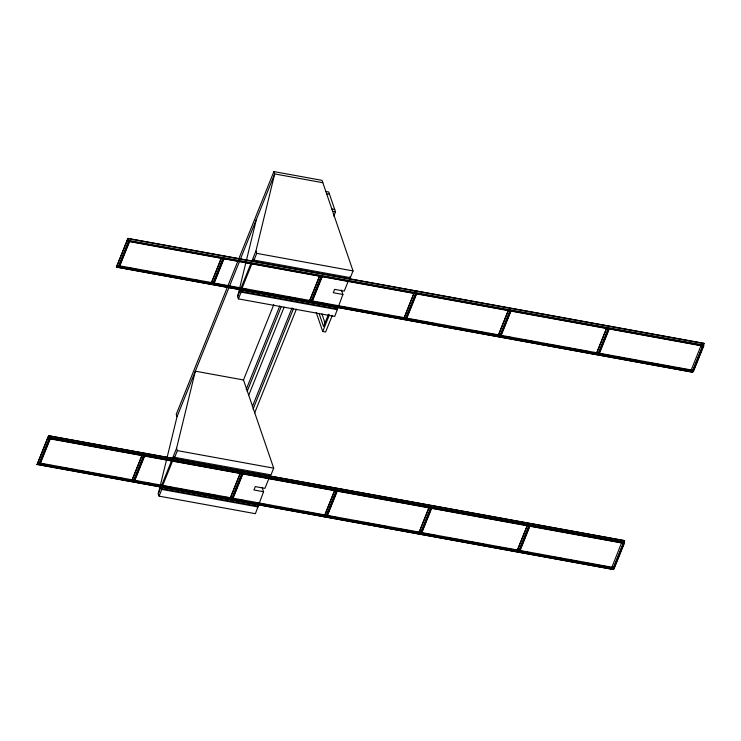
<?xml version="1.0" encoding="UTF-8"?>
<svg xmlns="http://www.w3.org/2000/svg" width="741" height="741" viewBox="0 0 741 741"><rect width="100%" height="100%" fill="white"/><g stroke="black" fill="none" stroke-linecap="round" stroke-linejoin="round"><path stroke-width="1.11" d="M262.073 487.365L263.564 491.737L255.386 513.689L159.074 496.146L158.268 493.802L166.429 460.281M166.966 458.049L177.025 416.701L239.399 261.629M172.32 458.874L176.58 448.286L195.337 371.185L243.493 379.957L273.698 468.164L270.984 474.907L174.672 457.364L174.367 456.493L173.505 458.623M341.406 290.111L342.907 294.473L334.728 316.426L238.407 298.882L237.611 296.548L239.241 289.842M239.788 287.61L245.762 263.027M246.308 260.795L256.367 219.447M251.662 261.61L255.923 251.023L274.679 173.922L273.874 171.588L322.039 180.359L353.031 270.91L350.326 277.653L254.006 260.11L253.709 259.23L252.848 261.369M37.05 464.32L613.085 569.412L37.106 464.496L48.582 435.662L624.552 540.578L624.376 543.172L614.002 568.968L38.023 464.061L37.689 463.06L39.958 463.477M688.445 369.889L693.002 370.722L692.418 372.149L116.393 267.066L127.915 238.398L703.894 343.315L703.709 345.917L693.335 371.713L117.365 266.797L117.022 265.806L123.849 267.047M37.106 464.496L37.689 463.06M47.961 437.523L37.791 462.81L39.421 463.106L39.764 464.098L49.934 438.811L49.601 437.82L39.421 463.106M48.304 438.515L47.896 437.347L623.876 542.264L624.274 543.431L48.304 438.515L48.582 435.662M116.448 267.242L117.022 265.806M127.295 240.26L117.124 265.556L118.764 265.852L119.106 266.843L129.277 241.557M127.915 238.398L127.637 241.251L703.607 346.167L703.209 345M38.023 464.061L37.726 462.634L613.705 567.55L614.104 568.717L38.124 463.801M117.365 266.797L117.069 265.38L693.039 370.287L693.437 371.463L117.467 266.547M118.764 265.852L128.508 241.612M128.739 241.492L118.995 265.732L119.394 266.899L129.564 241.603M141.864 455.595L132.12 479.825L133.815 480.298L134.158 481.298L144.328 456.002L143.986 455.011L142.346 454.715M221.207 258.331L211.454 282.571L213.158 283.043L213.491 284.035L223.662 258.748L223.328 257.757L213.158 283.043M132.176 480.001L141.929 455.771M211.518 282.747L221.263 258.507M133.815 480.298L143.986 455.011M144.217 454.891L134.047 480.177L134.445 481.344L144.615 456.058M237.741 261.425L176.228 414.367L177.025 416.701M238.602 259.285L273.874 171.588M240.26 259.489L274.679 173.922L322.835 182.703M158.268 493.802L171.467 460.985M237.611 296.548L250.81 263.731M162.77 485.318L172.653 460.763M238.407 298.882L241.121 292.139L240.825 291.269L251.986 263.5M159.074 496.146L161.788 489.403L161.482 488.523L257.803 506.066M174.672 457.364L177.377 450.621L176.58 448.286M254.006 260.11L256.719 253.366L255.923 251.023M243.252 380.559L273.8 304.625M246.253 389.321L279.811 305.894M247.17 391.359L281.265 306.607M248.772 395.11L284.155 307.126M252.375 406.55L292.074 307.848M253.052 409.18L293.492 308.645M254.654 412.913L296.381 309.173M333.802 216.131L335.525 211.852L328.726 191.984L325.836 191.465M240.112 473.49L230.358 497.72L232.063 498.193L232.396 499.193L242.566 473.897L242.233 472.906L240.529 472.434M319.445 276.226L309.701 300.466L311.396 300.939L311.739 301.93L321.909 276.643L321.566 275.652L311.396 300.939M230.423 497.896L240.593 472.61M309.757 300.642L319.51 276.402M232.063 498.193L242.233 472.906M242.038 473.842L232.285 498.072L232.683 499.239L242.863 473.953M311.628 300.818L321.372 276.578M312.026 301.985L322.196 276.699M328.522 314.193L323.548 326.549L319.084 313.499M332.339 315.305L325.614 332.005L322.724 331.477L329.449 314.777M269.039 478.13L264.917 488.365L255.293 486.605L253.931 489.977L263.564 491.737M348.372 280.867L344.259 291.102L334.626 289.351L333.274 292.723L342.907 294.473M349.196 278.82L350.021 276.773L350.326 277.653M413.839 293.427L403.475 319.519L404.049 318.084M414.265 292.371L414.941 290.685L414.664 293.538M325.049 516.338L324.753 514.921M404.391 319.084L404.086 317.657M337.016 489.903L337.35 490.894L326.976 516.69L326.448 515.393L336.201 491.153M405.79 318.13L415.96 292.843L414.321 292.547L404.151 317.833L405.79 318.13L406.124 319.121L416.303 293.834L415.96 292.843M336.006 492.089L326.679 515.264L327.077 516.44M336.849 489.977L337.59 488.467M326.79 516.384L336.96 491.098M406.318 319.427L416.692 293.64L416.349 292.639M419.202 532.288L429.317 506.816L419.147 532.112L420.842 532.584L421.175 533.576L431.355 508.289M498.545 335.025L508.65 309.562L498.48 334.849L500.175 335.321L500.518 336.321L510.688 311.025M420.842 532.584L430.586 508.345M500.175 335.321L510.345 310.034L508.715 309.738M430.817 508.224L421.064 532.464L421.472 533.631L431.642 508.335M510.151 310.97L500.407 335.201L500.805 336.368L510.975 311.081M527.129 525.767L517.385 550.007L519.08 550.48L519.422 551.471L529.593 526.184M517.45 550.183L527.194 525.943M596.783 352.92L606.898 327.457L596.727 352.744L598.422 353.216L598.765 354.217L608.935 328.921M519.08 550.48L528.833 526.24M598.422 353.216L608.166 328.985M529.055 526.119L519.311 550.359L519.71 551.526L529.88 526.23L529.482 525.063M608.398 328.865L598.654 353.096L599.052 354.263L609.222 328.976M613.474 567.671L623.644 542.384L623.987 543.375L613.817 568.662L613.474 567.671L611.834 567.374L621.523 542.958M702.987 345.121L703.32 346.121L693.15 371.408L692.807 370.417L691.177 370.111L701.347 344.824M692.807 370.417L702.561 346.177M613.705 567.55L624.552 540.578M693.039 370.287L703.894 343.315M326.633 193.799L329.523 194.327M331.838 208.99L334.728 209.508M332.635 211.324L335.525 211.852M256.719 253.366L353.031 270.91M127.98 238.574L703.95 343.491M703.376 344.926L127.239 240.084L127.637 241.251M606.953 327.633L608.593 327.93M127.739 241.001L703.709 345.917M126.127 267.464L136.363 269.326M138.641 269.743L140.91 270.159M146.607 271.197L148.876 271.604M154.563 272.642L156.842 273.059M159.12 273.475L164.808 274.503M167.077 274.92L172.764 275.958M175.043 276.374L180.73 277.412M183.008 277.819L185.278 278.236M187.556 278.653L189.835 279.07M195.522 280.107L197.791 280.515M203.479 281.552L205.757 281.969M208.036 282.386L213.723 283.414M215.992 283.831L221.679 284.868M223.958 285.285L229.645 286.322M231.924 286.73L234.193 287.147M236.472 287.564L238.75 287.98M244.437 289.009L246.707 289.425M252.403 290.463L254.672 290.88M260.36 291.917L262.638 292.325M264.917 292.741L270.604 293.779M272.873 294.196L278.56 295.233M280.839 295.64L283.118 296.057M288.805 297.095L291.074 297.512M293.353 297.919L295.631 298.336M301.318 299.373L303.588 299.79M309.275 300.827L311.553 301.235M317.241 302.272L327.485 304.143M329.754 304.551L332.033 304.968M337.72 306.005L339.999 306.422M342.268 306.83L347.955 307.867M350.234 308.284L355.921 309.321M358.199 309.738L363.887 310.766M366.156 311.183L376.4 313.054M378.67 313.462L380.948 313.878M386.635 314.916L388.914 315.333M394.601 316.37L396.87 316.778M399.149 317.194L408.597 318.917M410.875 319.334L413.154 319.741M415.423 320.158L421.11 321.196M423.389 321.613L429.076 322.65M431.355 323.057L433.624 323.474M439.311 324.512L441.59 324.929M443.868 325.336L446.138 325.753M451.825 326.79L454.103 327.207M459.791 328.244L462.069 328.652M467.756 329.689L470.026 330.106M472.304 330.523L477.991 331.551M480.27 331.968L485.957 333.005M488.226 333.422L490.505 333.839M492.784 334.247L495.053 334.663M497.331 335.08L503.019 336.118M508.706 337.155L510.984 337.563M516.672 338.6L518.95 339.017M521.219 339.434L526.907 340.462M529.185 340.879L534.872 341.916M537.151 342.333L539.42 342.75M545.107 343.778L547.386 344.195M549.665 344.611L555.352 345.649M557.621 346.056L563.308 347.094M565.587 347.51L571.274 348.548M573.553 348.965L575.822 349.372M578.1 349.789L583.788 350.826M586.066 351.243L588.335 351.66M594.032 352.688L599.719 353.726M601.988 354.142L604.267 354.559M606.546 354.967L612.233 356.004M614.502 356.421L620.189 357.458M622.468 357.875L624.746 358.283M627.016 358.7L632.703 359.737M634.981 360.154L637.26 360.561M642.947 361.599L645.216 362.016M650.904 363.053L653.182 363.47M655.461 363.877L661.148 364.915M663.417 365.332L669.104 366.369M671.383 366.786L673.662 367.193M679.349 368.231L681.618 368.647M683.897 369.064L686.175 369.472M116.393 267.066L692.418 372.149M240.825 291.269L337.136 308.812M241.121 292.139L337.442 309.682M177.377 450.621L273.698 468.164M48.637 435.838L624.607 540.745M48.063 437.264L624.033 542.18M336.618 490.097L334.988 489.801L324.808 515.088L326.448 515.393M48.406 438.264L624.376 543.172M42.237 463.894L44.516 464.311M50.203 465.339L52.472 465.756M58.159 466.793L60.438 467.21M62.716 467.617L68.404 468.655M70.673 469.072L76.369 470.109M78.639 470.526L84.326 471.563M86.604 471.971L88.883 472.387M91.152 472.804L93.431 473.212M99.118 474.249L101.387 474.666M107.084 475.703L109.353 476.12M115.04 477.158L117.319 477.565M119.597 477.982L125.285 479.019M127.554 479.436L133.241 480.464M135.52 480.881L137.798 481.298M148.033 483.16L150.312 483.577M155.999 484.614L158.268 485.031M163.956 486.068L174.2 487.93M176.469 488.347L182.166 489.375M184.435 489.792L186.713 490.209M192.401 491.246L194.679 491.663M196.949 492.07L202.636 493.108M204.914 493.525L210.601 494.562M212.88 494.969L218.567 496.007M220.837 496.424L223.115 496.84M225.394 497.257L235.629 499.119M241.316 500.156L243.594 500.573M249.282 501.601L251.551 502.018M253.83 502.435L259.517 503.472M261.795 503.88L267.482 504.917M269.761 505.334L272.03 505.751M277.718 506.788L279.996 507.196M282.275 507.613L284.544 508.03M290.231 509.067L292.51 509.475M298.197 510.512L300.476 510.929M302.745 511.346L308.432 512.383M310.711 512.791L316.398 513.828M318.676 514.245L320.946 514.662M323.224 515.078L332.672 516.792M334.951 517.209L337.22 517.626M342.916 518.663L345.186 519.071M347.464 519.487L349.733 519.904M355.43 520.942L357.699 521.358M363.386 522.386L369.074 523.424M371.352 523.841L381.587 525.702M383.866 526.119L386.144 526.536M391.832 527.573L394.101 527.981M399.788 529.018L402.067 529.435M404.345 529.852L410.032 530.889M412.302 531.297L417.989 532.334M420.267 532.751L430.502 534.613M432.781 535.03L435.06 535.447M440.747 536.484L443.016 536.892M448.713 537.929L450.982 538.346M453.26 538.763L458.948 539.8M461.226 540.208L466.913 541.245M469.183 541.662L474.87 542.699M477.148 543.116L479.427 543.524M481.696 543.94L483.975 544.357M489.662 545.395L491.941 545.802M497.628 546.839L499.897 547.256M505.584 548.294L507.863 548.711M510.141 549.118L523.794 551.61M526.064 552.017L528.342 552.434M538.577 554.305L540.856 554.713M546.543 555.75L548.822 556.167M554.509 557.204L556.778 557.621M559.057 558.029L564.744 559.066M567.022 559.483L572.71 560.52M574.979 560.928L577.258 561.345M582.945 562.382L585.223 562.799M587.493 563.216L593.18 564.244M595.458 564.661L601.146 565.698M603.424 566.115L609.111 567.152M611.381 567.56L613.659 567.977M161.788 489.403L258.1 506.946M693.002 370.722L693.335 371.713M416.924 291.213L406.012 318.009L406.42 319.176M321.974 314.027L325.327 323.817M316.231 312.517L322.724 331.477M334.923 489.625L335.321 490.792L335.599 487.939L324.132 516.773M49.823 437.699L39.653 462.986L40.051 464.153L50.231 438.867L49.823 437.699M223.55 257.627L213.38 282.923L213.788 284.09L223.958 258.804L223.55 257.627"/></g></svg>
